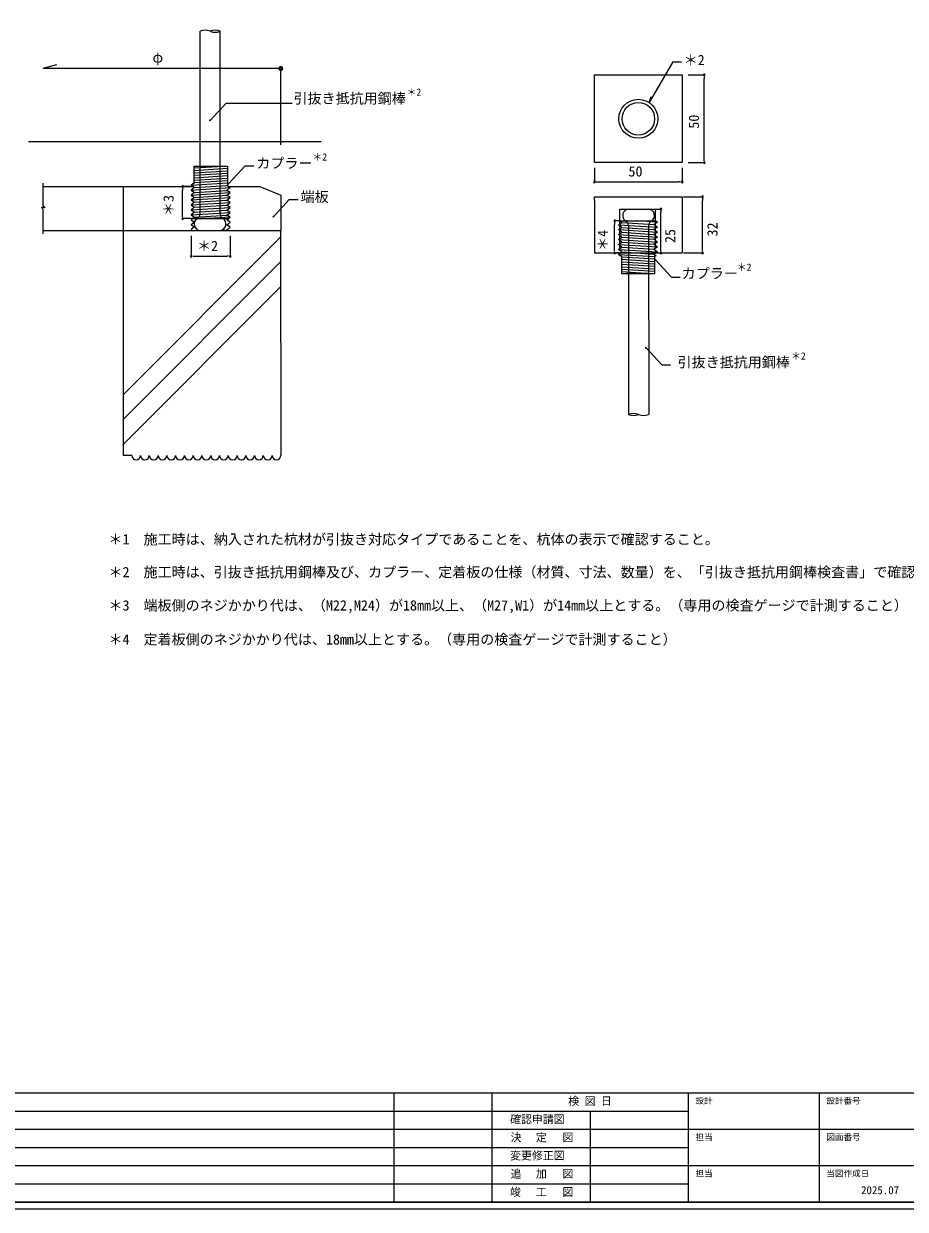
# Model space of a CAD drawing. Units: millimetres on the paper. Extents: x -201 to 201, y -142 to 138.
# Drawn here: x 12.6 to 133.9, y -141.2 to 21.8 of the extents above; entities that cross this region are included whole.
import ezdxf
from ezdxf.enums import TextEntityAlignment as Align

# ---------------------------------------------------------------- set-up
doc = ezdxf.new("R2010")
doc.units = ezdxf.units.MM
for name, color, linetype in [('0-0_A02', 7, 'Continuous'), ('0-1_C071', 7, 'Continuous'), ('0-2_C005', 7, 'Continuous'), ('0-3_C076', 7, 'Continuous'), ('0-4_C058', 7, 'Continuous'), ('0-5_A01', 7, 'Continuous'), ('0-6_C009', 7, 'Continuous'), ('0-7_C090', 7, 'Continuous'), ('0-8_A61', 7, 'Continuous'), ('0-9_0', 7, 'Continuous'), ('0-A_C007', 7, 'Continuous'), ('0-B_C069', 7, 'Continuous'), ('0-D_A62', 7, 'Continuous'), ('0-E_1', 7, 'Continuous'), ('0-F', 7, 'Continuous')]:
    doc.layers.add(name, color=color, linetype=linetype)
doc.styles.add('ＭＳ ゴシック', font='')
doc.styles.get('ＭＳ ゴシック').set_extended_font_data('MS Gothic')

# ---------------------------------------------------------------- blocks, each defined once
blk = doc.blocks.new('ｰ0�0�0ﾗ0-_20')
at = {"layer": '0-F'}
blk.add_line((-747.095, 579.969), (-736.595, 579.969), dxfattribs=at)
for centre, start, end in [((-747.095, 583.469), 120, 270), ((-736.595, 583.469), 270, 60)]:
    blk.add_arc(centre, 3.5, start, end, dxfattribs=at)
blk = doc.blocks.new('ｰ0�0�0ﾗ0-_19')
at = {"layer": '0-F'}
for p, q in [((-747.345, 588.969), (-747.345, 689.477)), ((-736.345, 588.969), (-736.345, 689.477))]:
    blk.add_line(p, q, dxfattribs=at)
for centre, start, end in [((-744.595, 682.877), 67.38014, 112.61987), ((-739.095, 682.877), 67.38014, 112.61987), ((-739.095, 696.077), 247.38014, 292.61987)]:
    blk.add_arc(centre, 7.15, start, end, dxfattribs=at)
at = {"layer": '0-E_1'}
blk.add_blockref('ｰ0�0�0ﾗ0-_20', (0, 0), dxfattribs=at)
blk = doc.blocks.new('ｰ0�0�0ﾗ0-')
at = {"layer": '0-F'}
for centre, start, end in [((-751.283, 589.671), 307.55077, 349.88725), ((-732.407, 589.671), 190.11275, 232.44923)]:
    blk.add_arc(centre, 4, start, end, dxfattribs=at)
at = {"layer": '0-E_1'}
blk.add_blockref('ｰ0�0�0ﾗ0-_19', (0, 0), dxfattribs=at)

msp = doc.modelspace()

# ---------------------------------------------------------------- linework, layer by layer
at = {"layer": '0-0_A02', "color": 4}
for p, q in [((95.803, -5.956), (95.803, -31.938)), ((98.553, -5.956), (98.587, -31.943))]:
    msp.add_line(p, q, dxfattribs=at)
for centre, radius, start, end in [((95.865, -4.581), 0.875, 90, 240), ((98.49, -4.581), 0.875, 300, 90), ((94.818, -6.132), 1, 10.11276, 52.44924), ((99.537, -6.132), 1, 127.55076, 169.88724), ((96.49, -33.588), 1.788, 67.38014, 112.61987), ((96.49, -30.288), 1.788, 247.38013, 292.61988), ((97.865, -30.288), 1.788, 247.38014, 292.61986)]:
    msp.add_arc(centre, radius, start, end, dxfattribs=at)
at = {"layer": '0-1_C071'}
for p, q in [((40.618, 2.224), (40.618, -0.188)), ((35.645, -0.405), (40.618, -0.092)), ((35.645, -1.086), (41.007, -0.748)), ((35.645, -1.766), (41.007, -1.428)), ((35.862, -0.188), (36.034, -0.188)), ((40.618, -0.188), (40.807, -0.188)), ((35.645, -2.446), (41.007, -2.108)), ((35.645, -2.446), (36.083, -2.766)), ((35.645, -3.126), (41.007, -2.789)), ((41.007, -2.789), (40.561, -2.484)), ((35.645, -3.807), (41.007, -3.469)), ((35.645, -4.487), (41.007, -4.149)), ((36.083, -4.802), (35.83, -5.013)), ((41.007, -4.83), (38.096, -5.013)), ((40.561, -5.2), (41.007, -4.83)), ((36.083, -5.482), (35.645, -5.848)), ((35.645, -5.848), (36.083, -6.163)), ((35.83, -5.013), (40.786, -5.013)), ((40.561, -6.561), (41.007, -6.19)), ((94.423, -5.847), (99.784, -6.185)), ((94.608, -5.321), (99.563, -5.321)), ((94.86, -5.532), (99.338, -5.814)), ((94.86, -6.212), (99.338, -6.494)), ((95.632, -5.321), (95.214, -5.321)), ((95.632, -5.321), (98.575, -5.321)), ((99.784, -5.505), (96.874, -5.321)), ((98.575, -5.321), (98.993, -5.321)), ((99.563, -5.321), (99.784, -5.505)), ((94.423, -6.527), (99.784, -6.865)), ((94.423, -7.208), (99.784, -7.545)), ((94.86, -8.244), (94.423, -7.888)), ((94.423, -7.888), (99.784, -8.226)), ((94.86, -6.893), (99.338, -7.175)), ((94.86, -7.568), (99.338, -7.85)), ((99.338, -7.85), (99.784, -8.226)), ((94.423, -8.568), (99.784, -8.906)), ((94.423, -9.249), (99.784, -9.586)), ((94.86, -8.244), (99.338, -8.526)), ((94.86, -8.919), (99.338, -9.201)), ((94.86, -9.595), (99.338, -9.877)), ((94.423, -9.929), (99.395, -10.242)), ((94.64, -10.146), (94.812, -10.146)), ((94.812, -10.146), (94.812, -12.558)), ((94.812, -10.267), (99.395, -10.556)), ((94.812, -10.605), (99.395, -10.893)), ((94.812, -10.943), (99.395, -11.231)), ((94.812, -11.28), (99.395, -11.569)), ((99.395, -10.146), (99.584, -10.146)), ((99.395, -12.558), (99.395, -10.146)), ((94.812, -11.618), (99.395, -11.907)), ((94.812, -11.956), (99.395, -12.244)), ((94.812, -12.293), (98.86, -12.548)), ((94.812, -12.558), (99.395, -12.558)), ((98.575, -12.558), (95.632, -12.558))]:
    msp.add_line(p, q, dxfattribs=at)
for points in [[(36.034, -0.188), (36.034, 2.224), (40.618, 2.224)], [(35.862, -0.188), (35.645, -0.405), (36.083, -0.739), (35.645, -1.086), (36.083, -1.415), (35.645, -1.766), (36.083, -2.09), (35.645, -2.446)], [(40.561, -2.484), (41.007, -2.108), (40.561, -1.808), (41.007, -1.428), (40.561, -1.133), (41.007, -0.748), (40.561, -0.457), (40.807, -0.188)], [(36.083, -2.766), (35.645, -3.126), (36.083, -3.441), (35.645, -3.807), (36.083, -4.122), (35.645, -4.487), (36.083, -4.802)], [(40.786, -5.013), (41.007, -4.83), (40.561, -4.52), (41.007, -4.149), (40.561, -3.84), (41.007, -3.469), (40.561, -3.159), (41.007, -2.789)], [(36.083, -4.802), (35.645, -5.167), (36.083, -5.482)], [(36.083, -6.163), (35.645, -6.528), (35.786, -6.629)], [(41.007, -6.19), (40.561, -5.881), (41.007, -5.51), (40.561, -5.2)], [(94.423, -7.888), (94.86, -7.568), (94.423, -7.208), (94.86, -6.893), (94.423, -6.527), (94.86, -6.212), (94.423, -5.847), (94.86, -5.532), (94.608, -5.321)], [(99.784, -5.505), (99.338, -5.814), (99.784, -6.185), (99.338, -6.494), (99.784, -6.865), (99.338, -7.175), (99.784, -7.545), (99.338, -7.85)], [(94.64, -10.146), (94.423, -9.929), (94.86, -9.595), (94.423, -9.249), (94.86, -8.919), (94.423, -8.568), (94.86, -8.244)], [(99.784, -8.226), (99.338, -8.526), (99.784, -8.906), (99.338, -9.201), (99.784, -9.586), (99.338, -9.877), (99.584, -10.146)]]:
    msp.add_lwpolyline(points, dxfattribs=at)
at = {"layer": '0-2_C005'}
for p, q in [((36.034, 1.959), (40.083, 2.214)), ((36.034, 1.622), (40.618, 1.91)), ((36.034, 1.284), (40.618, 1.573)), ((36.034, 0.946), (40.618, 1.235)), ((36.034, 0.608), (40.618, 0.897)), ((36.034, 0.271), (40.618, 0.559)), ((36.034, -0.067), (40.618, 0.222)), ((36.083, -0.739), (40.561, -0.457)), ((36.083, -1.415), (40.561, -1.133)), ((36.083, -2.09), (40.561, -1.808)), ((36.083, -2.766), (40.561, -2.484)), ((36.083, -3.441), (40.561, -3.159)), ((36.083, -4.122), (40.561, -3.84)), ((36.083, -4.802), (40.561, -4.52)), ((26.259, -29.223), (47.971, -7.512)), ((39.471, -6.629), (40.561, -6.561)), ((26.259, -32.635), (47.971, -10.923)), ((26.259, -36.047), (47.971, -14.335))]:
    msp.add_line(p, q, dxfattribs=at)
at = {"layer": '0-3_C076'}
msp.add_line((39.798, -5.013), (36.854, -5.013), dxfattribs=at)
at = {"layer": '0-4_C058'}
msp.add_line((37.042, -6.629), (39.575, -6.629), dxfattribs=at)
at = {"layer": '0-5_A01'}
for p, q in [((13.273, 5.579), (49.341, 5.579)), ((13.273, 5.579), (49.341, 5.579)), ((13.273, 5.579), (49.141, 5.579)), ((13.273, 5.579), (49.141, 5.579)), ((13.273, 5.579), (49.341, 5.579)), ((13.273, 5.579), (49.341, 5.579)), ((13.273, 5.579), (49.141, 5.579)), ((13.273, 5.579), (53.524, 5.579)), ((13.273, 5.579), (40.175, 5.579)), ((15.288, -3.239), (15.288, -0.141)), ((15.288, -3.262), (15.288, -3.239)), ((15.288, -3.239), (15.529, -3.48)), ((15.047, -3.48), (15.288, -3.721)), ((15.529, -3.48), (15.047, -3.48)), ((15.288, -3.721), (15.288, -3.697)), ((15.288, -7.083), (15.288, -3.721))]:
    msp.add_line(p, q, dxfattribs=at)
at = {"layer": '0-6_C009'}
for p, q in [((91.115, 14.747), (103.177, 14.747)), ((91.115, 2.685), (91.115, 14.747)), ((103.177, 14.747), (103.177, 2.685)), ((103.177, 2.685), (91.115, 2.685)), ((91.115, -2.499), (91.115, -2.016)), ((91.115, -2.016), (103.177, -2.016)), ((91.115, -2.499), (91.115, -9.736)), ((103.177, -2.016), (103.177, -9.736)), ((94.6, -3.705), (99.513, -3.705)), ((94.6, -9.012), (94.6, -3.705)), ((99.513, -9.012), (99.513, -3.705)), ((91.115, -9.736), (103.177, -9.736))]:
    msp.add_line(p, q, dxfattribs=at)
for radius in [2.678, 2.24]:
    msp.add_circle((97.146, 8.716), radius, dxfattribs=at)
at = {"layer": '0-7_C090'}
for p, q in [((15.288, -0.598), (35.898, -0.598)), ((40.777, -0.598), (45.076, -0.598)), ((45.076, -0.598), (47.971, -1.768)), ((47.971, -1.768), (47.971, -6.629)), ((15.288, -6.629), (47.971, -6.629))]:
    msp.add_line(p, q, dxfattribs=at)
msp.add_lwpolyline([(15.288, -0.598), (26.259, -0.598), (26.259, -6.629)], dxfattribs=at)
at = {"layer": '0-8_A61'}
for p, q in [((15.288, 15.691), (17.165, 16.202)), ((15.288, 15.691), (47.971, 15.691)), ((47.971, 5.142), (47.971, 15.691)), ((98.639, 10.939), (98.899, 11.758))]:
    msp.add_line(p, q, dxfattribs=at)
for points in [[(47.674, 15.691), (47.669, 15.691), (47.674, 15.738)], [(47.674, 15.639), (47.669, 15.691), (47.674, 15.691)], [(47.675, 15.691), (47.674, 15.738), (47.675, 15.75)], [(47.674, 15.691), (47.674, 15.738), (47.675, 15.691)], [(47.674, 15.639), (47.674, 15.691), (47.675, 15.635)], [(47.675, 15.635), (47.674, 15.691), (47.675, 15.691)], [(47.688, 15.691), (47.675, 15.75), (47.688, 15.791)], [(47.675, 15.691), (47.675, 15.75), (47.688, 15.691)], [(47.675, 15.635), (47.675, 15.691), (47.688, 15.588)], [(47.688, 15.588), (47.675, 15.691), (47.688, 15.691)], [(47.692, 15.691), (47.688, 15.791), (47.692, 15.807)], [(47.688, 15.691), (47.688, 15.791), (47.692, 15.691)], [(47.688, 15.588), (47.688, 15.691), (47.692, 15.578)], [(47.692, 15.578), (47.688, 15.691), (47.692, 15.691)], [(47.71, 15.691), (47.692, 15.807), (47.71, 15.839)], [(47.692, 15.691), (47.692, 15.807), (47.71, 15.691)], [(47.692, 15.578), (47.692, 15.691), (47.71, 15.541)], [(47.71, 15.541), (47.692, 15.691), (47.71, 15.691)], [(47.72, 15.691), (47.71, 15.839), (47.72, 15.859)], [(47.71, 15.691), (47.71, 15.839), (47.72, 15.691)], [(47.71, 15.541), (47.71, 15.691), (47.72, 15.526)], [(47.72, 15.526), (47.71, 15.691), (47.72, 15.691)], [(47.74, 15.691), (47.72, 15.859), (47.74, 15.883)], [(47.72, 15.691), (47.72, 15.859), (47.74, 15.691)], [(47.72, 15.526), (47.72, 15.691), (47.74, 15.498)], [(47.74, 15.498), (47.72, 15.691), (47.74, 15.691)], [(47.758, 15.691), (47.74, 15.883), (47.758, 15.905)], [(47.74, 15.691), (47.74, 15.883), (47.758, 15.691)], [(47.74, 15.498), (47.74, 15.691), (47.758, 15.48)], [(47.758, 15.48), (47.74, 15.691), (47.758, 15.691)], [(47.777, 15.691), (47.758, 15.905), (47.777, 15.921)], [(47.758, 15.691), (47.758, 15.905), (47.777, 15.691)], [(47.758, 15.48), (47.758, 15.691), (47.777, 15.46)], [(47.777, 15.46), (47.758, 15.691), (47.777, 15.691)], [(47.803, 15.691), (47.777, 15.921), (47.803, 15.942)], [(47.777, 15.691), (47.777, 15.921), (47.803, 15.691)], [(47.777, 15.46), (47.777, 15.691), (47.803, 15.442)], [(47.803, 15.442), (47.777, 15.691), (47.803, 15.691)], [(47.82, 15.691), (47.803, 15.942), (47.82, 15.951)], [(47.803, 15.691), (47.803, 15.942), (47.82, 15.691)], [(47.803, 15.442), (47.803, 15.691), (47.82, 15.43)], [(47.82, 15.43), (47.803, 15.691), (47.82, 15.691)], [(47.856, 15.691), (47.82, 15.951), (47.856, 15.97)], [(47.82, 15.691), (47.82, 15.951), (47.856, 15.691)], [(47.82, 15.43), (47.82, 15.691), (47.856, 15.414)], [(47.856, 15.414), (47.82, 15.691), (47.856, 15.691)], [(47.868, 15.691), (47.856, 15.97), (47.868, 15.974)], [(47.856, 15.691), (47.856, 15.97), (47.868, 15.691)], [(47.856, 15.414), (47.856, 15.691), (47.868, 15.408)], [(47.868, 15.408), (47.856, 15.691), (47.868, 15.691)], [(47.912, 15.691), (47.868, 15.974), (47.912, 15.987)], [(47.868, 15.691), (47.868, 15.974), (47.912, 15.691)], [(47.868, 15.408), (47.868, 15.691), (47.912, 15.396)], [(47.912, 15.396), (47.868, 15.691), (47.912, 15.691)], [(47.919, 15.691), (47.912, 15.987), (47.919, 15.988)], [(47.912, 15.691), (47.912, 15.987), (47.919, 15.691)], [(47.912, 15.396), (47.912, 15.691), (47.919, 15.394)], [(47.919, 15.394), (47.912, 15.691), (47.919, 15.691)], [(47.971, 15.691), (47.919, 15.988), (47.971, 15.993)], [(47.919, 15.691), (47.919, 15.988), (47.971, 15.691)], [(47.919, 15.394), (47.919, 15.691), (47.971, 15.39)], [(47.971, 15.39), (47.919, 15.691), (47.971, 15.691)], [(47.971, 15.39), (47.971, 15.993), (48.023, 15.394)], [(48.023, 15.394), (47.971, 15.993), (48.023, 15.988)], [(48.023, 15.394), (48.023, 15.988), (48.03, 15.396)], [(48.03, 15.396), (48.023, 15.988), (48.03, 15.987)], [(48.03, 15.396), (48.03, 15.987), (48.074, 15.408)], [(48.074, 15.408), (48.03, 15.987), (48.074, 15.974)], [(48.074, 15.408), (48.074, 15.974), (48.086, 15.414)], [(48.086, 15.414), (48.074, 15.974), (48.086, 15.97)], [(48.086, 15.414), (48.086, 15.97), (48.122, 15.43)], [(48.122, 15.43), (48.086, 15.97), (48.122, 15.951)], [(48.122, 15.43), (48.122, 15.951), (48.139, 15.442)], [(48.139, 15.442), (48.122, 15.951), (48.139, 15.942)], [(48.139, 15.442), (48.139, 15.942), (48.165, 15.46)], [(48.165, 15.46), (48.139, 15.942), (48.165, 15.921)], [(48.165, 15.46), (48.165, 15.921), (48.184, 15.48)], [(48.184, 15.48), (48.165, 15.921), (48.184, 15.905)], [(48.184, 15.48), (48.184, 15.905), (48.202, 15.498)], [(48.202, 15.498), (48.184, 15.905), (48.202, 15.883)], [(48.202, 15.498), (48.202, 15.883), (48.222, 15.526)], [(48.222, 15.526), (48.202, 15.883), (48.222, 15.859)], [(48.222, 15.526), (48.222, 15.859), (48.232, 15.541)], [(48.232, 15.541), (48.222, 15.859), (48.232, 15.839)], [(48.232, 15.541), (48.232, 15.839), (48.25, 15.578)], [(48.25, 15.578), (48.232, 15.839), (48.25, 15.807)], [(48.25, 15.578), (48.25, 15.807), (48.254, 15.588)], [(48.254, 15.588), (48.25, 15.807), (48.254, 15.791)], [(48.254, 15.588), (48.254, 15.791), (48.267, 15.635)], [(48.267, 15.635), (48.254, 15.791), (48.267, 15.75)], [(48.267, 15.635), (48.267, 15.75), (48.268, 15.639)], [(48.268, 15.639), (48.267, 15.75), (48.268, 15.738)], [(48.268, 15.639), (48.268, 15.738), (48.273, 15.691)]]:
    msp.add_solid(points, dxfattribs=at)
at = {"layer": '0-9_0'}
for p, q in [((-200, -125.225), (200, -125.225)), ((63.5, -125.225), (63.5, -140.225)), ((77, -125.225), (77, -140.225)), ((104, -125.225), (104, -140.225)), ((122, -125.225), (122, -140.225)), ((-200, -127.725), (104, -127.725)), ((90.5, -127.725), (90.5, -140.225)), ((-200, -130.225), (200, -130.225)), ((-200, -132.725), (104, -132.725)), ((-200, -135.225), (200, -135.225)), ((-200, -137.725), (104, -137.725)), ((-200, -140.225), (200, -140.225))]:
    msp.add_line(p, q, dxfattribs=at)
for points in [[(-201, -141.225), (-201, 137.775), (201, 137.775), (201, -141.225)], [(-200, -140.225), (-200, 136.775), (200, 136.775), (200, -140.225)]]:
    msp.add_lwpolyline(points, close=True, dxfattribs=at)
msp.add_arc((47.971, 15.691), 0.302, 180, 0, dxfattribs=at)
msp.add_arc((47.971, 15.691), 0.302, 180, 0, dxfattribs=at)
at = {"layer": '0-A_C007'}
for p, q in [((101.885, 16.554), (98.639, 10.939)), ((101.885, 16.554), (103.091, 16.554)), ((40.445, 10.857), (38.204, 8.423)), ((40.445, 10.857), (49.541, 10.857)), ((38.204, 8.423), (38.304, 8.651)), ((43.048, 2.246), (40.807, -0.188)), ((43.048, 2.246), (44.254, 2.246)), ((49.135, -2.37), (50.341, -2.37)), ((101.697, -13.062), (99.455, -10.629)), ((101.697, -13.062), (102.903, -13.062)), ((100.38, -25.104), (101.586, -25.104))]:
    msp.add_line(p, q, dxfattribs=at)
for points in [[(49.135, -2.37), (46.894, -4.804), (46.994, -4.576)], [(100.38, -25.104), (98.138, -22.671), (98.239, -22.898)]]:
    msp.add_lwpolyline(points, dxfattribs=at)
at = {"layer": '0-B_C069'}
for p, q in [((26.259, -6.629), (26.259, -37.586)), ((47.94, -6.629), (47.971, -37.586)), ((27.465, -37.586), (26.259, -37.586))]:
    msp.add_line(p, q, dxfattribs=at)
for centre in [(28.069, -37.586), (29.275, -37.586), (30.481, -37.586), (31.687, -37.586), (32.893, -37.586), (34.1, -37.586), (35.306, -37.586), (36.512, -37.586), (37.718, -37.586), (38.924, -37.586), (40.131, -37.586), (41.337, -37.586), (42.543, -37.586), (43.749, -37.586), (44.955, -37.586), (46.162, -37.586), (47.368, -37.586)]:
    msp.add_arc(centre, 0.603, 180, 0, dxfattribs=at)
at = {"layer": '0-D_A62'}
for p, q in [((103.998, 14.747), (106.215, 14.747)), ((106.215, 14.506), (106.215, 14.265)), ((106.215, 3.168), (106.215, 14.265)), ((91.115, 1.979), (91.115, 0.053)), ((103.177, 1.979), (103.177, 0.053)), ((103.998, 2.685), (106.215, 2.685)), ((106.215, 2.927), (106.215, 3.168)), ((91.356, 0.053), (91.597, 0.053)), ((91.597, 0.053), (102.694, 0.053)), ((102.936, 0.053), (102.694, 0.053)), ((35.898, -0.598), (34.463, -0.598)), ((34.463, -0.84), (34.463, -1.081)), ((34.463, -4.531), (34.463, -1.081)), ((103.368, -2.016), (105.977, -2.016)), ((105.977, -2.257), (105.977, -2.499)), ((105.977, -9.253), (105.977, -2.499)), ((34.463, -4.772), (34.463, -4.531)), ((99.513, -3.705), (100.254, -3.705)), ((100.254, -3.946), (100.254, -4.187)), ((100.254, -9.253), (100.254, -4.187)), ((36.398, -5.013), (34.463, -5.013)), ((94.6, -5.321), (93.883, -5.321)), ((93.883, -5.562), (93.883, -5.804)), ((93.883, -9.253), (93.883, -5.804)), ((35.645, -7.4), (35.645, -10.195)), ((41.007, -7.4), (41.007, -10.195)), ((93.883, -9.495), (93.883, -9.253)), ((95.1, -9.736), (93.883, -9.736)), ((100.013, -9.736), (100.254, -9.736)), ((100.254, -9.495), (100.254, -9.253)), ((103.368, -9.736), (105.977, -9.736)), ((105.977, -9.495), (105.977, -9.253)), ((35.886, -10.195), (36.128, -10.195)), ((36.128, -10.195), (40.524, -10.195)), ((40.766, -10.195), (40.524, -10.195))]:
    msp.add_line(p, q, dxfattribs=at)
for centre, start, end in [((106.215, 14.747), 90, 270), ((106.215, 14.747), 270, 90), ((106.215, 2.685), 90, 270), ((106.215, 2.685), 270, 90), ((91.115, 0.053), 0, 180), ((91.115, 0.053), 180, 0), ((103.177, 0.053), 0, 180), ((103.177, 0.053), 180, 0), ((34.463, -0.599), 90, 270), ((34.463, -0.599), 270, 90), ((105.977, -2.017), 90, 270), ((105.977, -2.017), 270, 90), ((100.254, -3.705), 90, 270), ((100.254, -3.705), 270, 90), ((34.463, -5.014), 90, 270), ((34.463, -5.014), 270, 90), ((93.883, -5.322), 90, 270), ((93.883, -5.322), 270, 90), ((93.883, -9.736), 90, 270), ((93.883, -9.736), 270, 90), ((100.254, -9.736), 90, 270), ((100.254, -9.736), 270, 90), ((105.977, -9.736), 90, 270), ((105.977, -9.736), 270, 90), ((35.645, -10.196), 0, 180), ((35.645, -10.196), 180, 0), ((41.007, -10.196), 0, 180), ((41.007, -10.196), 180, 0)]:
    msp.add_arc(centre, 0.121, start, end, dxfattribs=at)

# ---------------------------------------------------------------- block references
at = {"layer": '0-0_A02', "xscale": 0.25, "yscale": 0.25}
msp.add_blockref('ｰ0�0�0ﾗ0-', (223.689, -151.621), dxfattribs=at)

# ---------------------------------------------------------------- texts
at = {"layer": '0-0_A02', "style": 'ＭＳ ゴシック'}
for s, p in [('φ', (30.317, 16.02)), ('＊2', (103.379, 15.665)), ('端板', (50.682, -3.137)), ('＊3  端板側のネジかかり代は、（M22,M24）が18mm以上、（M27,W1）が14mm以上とする。（専用の検査ゲージで計測すること）', (24.263, -59.32)), ('＊4  定着板側のネジかかり代は、18mm以上とする。（専用の検査ゲージで計測すること）', (24.263, -63.998))]:
    msp.add_text(s, height=1.415, dxfattribs=at).set_placement(p, align=Align.BOTTOM_LEFT)
at = {"layer": '0-9_0', "style": 'ＭＳ ゴシック'}
for s, height, p in [('＊1\u3000施工時は、納入された杭材が引抜き対応タイプであることを、杭体の表示で確認すること。', 1.415, (24.263, -50.233)), ('＊2\u3000施工時は、引抜き抵抗用鋼棒及び、カプラー、定着板の仕様（材質、寸法、数量）を、「引抜き抵抗用鋼棒検査書」で確認すること。', 1.415, (24.263, -54.742)), ('検 図 日', 1.1, (87.5, -127.225)), ('設計', 0.8431, (105, -126.975)), ('設計番号', 0.8431, (123, -126.975)), ('確認申請図', 1.1, (79.5, -129.725)), ('決', 1.1, (79.575, -132.229)), ('定', 1.1, (83.05, -132.225)), ('図', 1.1, (86.708, -132.229)), ('担当', 0.8431, (105, -131.975)), ('図面番号', 0.8431, (123, -131.975)), ('変更修正図', 1.1, (79.5, -134.725)), ('追', 1.1, (79.575, -137.229)), ('加', 1.1, (83.05, -137.225)), ('図', 1.1, (86.708, -137.229)), ('担当', 0.8431, (105, -136.975)), ('当図作成日', 0.8431, (123, -136.975)), ('竣', 1.1, (79.488, -139.726)), ('工', 1.1, (83.05, -139.725)), ('図', 1.1, (86.704, -139.726)), ('2025.07', 1.1, (127.775, -139.475))]:
    msp.add_text(s, height=height, dxfattribs=at).set_placement(p, align=Align.BOTTOM_LEFT)
at = {"layer": '0-D_A62', "style": 'ＭＳ ゴシック'}
for s, height, p in [('引抜き抵抗用鋼棒', 1.415, (49.713, 10.394)), ('＊2', 0.9904, (65.263, 11.584)), ('カプラー', 1.415, (44.601, 1.486)), ('＊2', 0.9904, (52.302, 2.676)), ('50', 1.415, (95.787, 0.355)), ('＊2', 1.415, (36.442, -9.894)), ('＊2', 0.9904, (110.681, -12.484)), ('カプラー', 1.415, (103.103, -13.675)), ('引抜き抵抗用鋼棒', 1.415, (102.539, -25.88)), ('＊2', 0.9904, (118.148, -24.69))]:
    msp.add_text(s, height=height, dxfattribs=at).set_placement(p, align=Align.BOTTOM_LEFT)
for s, p in [('50', (105.913, 7.357)), ('＊3', (33.654, -4.645)), ('32', (108.455, -7.466)), ('＊4', (93.37, -9.453)), ('25', (102.642, -8.361))]:
    msp.add_text(s, height=1.415, rotation=90, dxfattribs=at).set_placement(p, align=Align.BOTTOM_LEFT)

doc.saveas('drawing.dxf')
